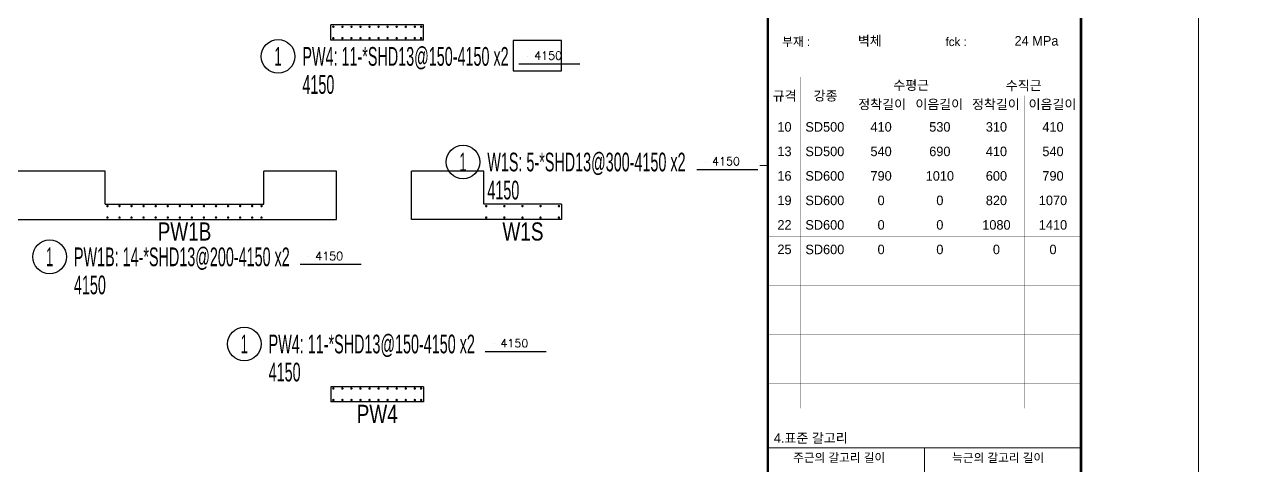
# Model space of a CAD drawing. Header units: millimetres. Extents: x 317501 to 2277231, y -321722 to 1186893.
# Drawn here: x 453560 to 473995, y -232489 to -225194 of the extents above; entities that cross this region are included whole.
import ezdxf
from ezdxf.enums import TextEntityAlignment as Align

# ---------------------------------------------------------------- set-up
doc = ezdxf.new("R2010")
doc.units = ezdxf.units.MM
doc.header["$LTSCALE"] = 57
for name, color, linetype in [('DIM', 7, 'Continuous'), ('RP_TAG', 7, 'Continuous'), ('XREBAR', 1, 'Continuous'), ('XTAG', 7, 'Continuous')]:
    doc.layers.add(name, color=color, linetype=linetype)
doc.layers.add('벽부호', color=3, linetype='Continuous', lineweight=0)
doc.styles.add('RPWK1', font='arial.ttf', dxfattribs={"bigfont": 'whgtxt.shx'})
doc.styles.add('RPWK2', font='romans.shx', dxfattribs={"bigfont": 'whgtxt.shx'})
doc.styles.add('XRebarSheet', font='Hmkmrhd_0.ttf')
doc.styles.add('돋음', font='Dotum.ttf')

# ---------------------------------------------------------------- blocks, each defined once
blk = doc.blocks.new('dhs_sheet2e')
at = {"color": 7}
blk.add_line((73013.1, 29664.7), (72813.3, 29664.7), dxfattribs=at)
at = {"color": 7, "ltscale": 2}
for p, q in [((73013.1, 22471.6), (81003.6, 22471.6)), ((77008.3, 22471.6), (77008.3, 17477.6))]:
    blk.add_line(p, q, dxfattribs=at)
at = {"color": 7}
blk.add_lwpolyline([(84000, 0), (84000, 59329.4), (0, 59329.4), (0, 0)], close=True, dxfattribs=at)
at = {"color": 30, "const_width": 64.9}
blk.add_lwpolyline([(81003.6, 57331.7), (2996.4, 57331.7), (2996.4, 1997.6), (81003.6, 1997.6)], close=True, dxfattribs=at)
blk.add_lwpolyline([(73013.1, 1997.6), (73013.1, 57331.7)], dxfattribs=at)
at = {"color": 7, "const_width": 1.25}
for points in [[(73013.1, 33114.4), (81003.6, 33114.4)], [(75010.7, 32518), (75010.7, 33114.4)], [(77008.3, 33114.4), (77008.3, 32518)], [(79005.9, 32518), (79005.9, 33114.4)], [(73013.1, 32518), (81003.6, 32518)], [(73013.1, 31920), (81003.6, 31920)], [(73839.2, 31920), (73839.2, 23480)], [(75231.7, 31920), (75231.7, 23480)], [(78117.6, 31920), (78117.6, 23480)], [(75231.7, 31445.6), (81003.6, 31445.6)], [(76674.7, 31445.6), (76674.7, 23480)], [(79560.6, 31445.6), (79560.6, 23480)], [(73013.1, 30971.1), (81003.6, 30971.1)], [(73013.1, 30346.9), (81003.6, 30346.9)], [(73013.1, 29722.6), (81003.6, 29722.6)], [(73013.1, 29098.3), (81003.6, 29098.3)], [(73013.1, 28474.1), (81003.6, 28474.1)], [(73013.1, 27849.8), (81003.6, 27849.8)], [(73013.1, 27225.6), (81003.6, 27225.6)], [(73013.1, 26601.3), (81003.6, 26601.3)], [(73013.1, 25977.1), (81003.6, 25977.1)], [(73013.1, 25352.8), (81003.6, 25352.8)], [(73013.1, 24728.5), (81003.6, 24728.5)], [(73013.1, 24104.3), (81003.6, 24104.3)], [(73013.1, 23480), (81003.6, 23480)]]:
    blk.add_lwpolyline(points, dxfattribs=at)
at = {"ltscale": 2, "const_width": 1.25}
for points in [[(73013.1, 33114.4), (73013.1, 32518)], [(81003.6, 32518), (81003.6, 33114.4)], [(73013.1, 31595.4), (73013.1, 23480)], [(81003.6, 23480), (81003.6, 31595.4)]]:
    blk.add_lwpolyline(points, dxfattribs=at)
at = {"color": 7, "ltscale": 2, "const_width": 1.25}
blk.add_lwpolyline([(77008.3, 32518), (77008.3, 33114.4)], dxfattribs=at)
at = {"color": 3, "style": 'XRebarSheet'}
for s, height, p in [('부재 :', 220, (73378.9, 32707.9)), ('fck :', 220, (77546.2, 32707.9)), ('규격', 242.71, (73138.4, 31320.7)), ('강종', 242.71, (74182, 31320.7)), ('주근의 갈고리 길이', 217.47, (73661.6, 22115.7)), ('늑근의 갈고리 길이', 217.47, (77716.4, 22111.4))]:
    blk.add_text(s, height=height, dxfattribs=at).set_placement(p)
at = {"color": 7, "style": 'XRebarSheet'}
blk.add_text('4.표준 갈고리', height=242.71, dxfattribs=at).set_placement((73168.2, 22602.8))
blk = doc.blocks.new('ASGARAE')
at = {"color": 255, "xscale": 0.75, "yscale": 0.75, "zscale": 0.75}
blk.add_blockref('dhs_sheet2e', (0, -44497), dxfattribs=at)
at = {"color": 3, "style": 'XRebarSheet'}
for s, p in [('벽체', (56483, -19956)), ('24 MPa', (59480, -19956))]:
    blk.add_text(s, height=182, dxfattribs=at).set_placement(p)
for s, p in [('수평근', (57503, -20713)), ('수직근', (59655, -20719)), ('정착길이', (56947, -21079)), ('이음길이', (58039, -21079)), ('정착길이', (59122, -21079)), ('이음길이', (60205, -21079)), ('10', (55079, -21509)), ('SD500', (55851, -21510)), ('410', (56927, -21510)), ('530', (58051, -21510)), ('310', (59133, -21510)), ('410', (60215, -21510)), ('13', (55079, -21977)), ('SD500', (55851, -21978)), ('540', (56927, -21978)), ('690', (58051, -21978)), ('410', (59133, -21978)), ('540', (60215, -21978)), ('16', (55079, -22445)), ('SD600', (55851, -22446)), ('790', (56927, -22446)), ('1010', (58051, -22446)), ('600', (59133, -22446)), ('790', (60215, -22446)), ('19', (55079, -22913)), ('SD600', (55851, -22914)), ('0', (56927, -22914)), ('0', (58051, -22914)), ('820', (59133, -22914)), ('1070', (60215, -22914)), ('22', (55079, -23381)), ('SD600', (55851, -23382)), ('0', (56927, -23382)), ('0', (58051, -23382)), ('1080', (59133, -23382)), ('1410', (60215, -23382)), ('25', (55079, -23849)), ('SD600', (55851, -23851)), ('0', (56927, -23851)), ('0', (58051, -23851)), ('0', (59133, -23851)), ('0', (60215, -23851))]:
    blk.add_text(s, height=182, dxfattribs=at).set_placement(p, align=Align.MIDDLE_CENTER)
blk = doc.blocks.new('XDFHSDHSTHS')
at = {"layer": 'DIM', "color": 5}
for p, q in [((8930, -1745), (7395, -1745)), ((7395, -1995), (7395, -1745)), ((8930, -1995), (8930, -1745)), ((8930, -1995), (7395, -1995)), ((10415, -2005), (10415, -2505)), ((11215, -2005), (10415, -2005)), ((11215, -2505), (11215, -2005)), ((10415, -2505), (11215, -2505)), ((3650, -4165), (1790, -4165)), ((3650, -4715), (3650, -4165)), ((6285, -4715), (6285, -4165)), ((7485, -4165), (6285, -4165)), ((7485, -4965), (7485, -4165)), ((8730, -4965), (8730, -4165)), ((9930, -4165), (8730, -4165)), ((9930, -4715), (9930, -4165)), ((3650, -4715), (6285, -4715)), ((11215, -4715), (9930, -4715)), ((11215, -4715), (11215, -4965)), ((1790, -4965), (7485, -4965)), ((11215, -4965), (8730, -4965)), ((8930, -7735), (7395, -7735)), ((7395, -7735), (7395, -7985)), ((8930, -7735), (8930, -7985)), ((8930, -7985), (7395, -7985))]:
    blk.add_line(p, q, dxfattribs=at)
blk = doc.blocks.new('*U1492', base_point=(457483.5359, -225718.7712))
at = {"layer": 'RP_TAG', "color": 0, "linetype": 'Continuous', "ltscale": 100}
blk.add_circle((457761.5359, -225718.7712), 279, dxfattribs=at)
at = {"layer": 'RP_TAG', "color": 0, "linetype": 'Continuous', "ltscale": 100, "style": 'RPWK1', "width": 0.5}
blk.add_text('1', height=310, dxfattribs=at).set_placement((457761.5359, -225718.7712), align=Align.MIDDLE_CENTER)
at = {"layer": 'RP_TAG', "color": 0, "linetype": 'Continuous', "ltscale": 100, "style": 'RPWK1', "width": 0.55}
for s, p in [('PW4: 11-*SHD13@150-4150 x2', (458164.5359, -225718.7712)), ('4150', (458164.5359, -226183.7712))]:
    blk.add_text(s, height=310, dxfattribs=at).set_placement(p, align=Align.MIDDLE_LEFT)
blk = doc.blocks.new('*U1493', base_point=(453696.0873, -229037.3954))
at = {"layer": 'RP_TAG', "color": 0, "linetype": 'Continuous', "ltscale": 100}
blk.add_circle((453974.0873, -229037.3954), 279, dxfattribs=at)
at = {"layer": 'RP_TAG', "color": 0, "linetype": 'Continuous', "ltscale": 100, "style": 'RPWK1', "width": 0.5}
blk.add_text('1', height=310, dxfattribs=at).set_placement((453974.0873, -229037.3954), align=Align.MIDDLE_CENTER)
at = {"layer": 'RP_TAG', "color": 0, "linetype": 'Continuous', "ltscale": 100, "style": 'RPWK1', "width": 0.55}
for s, p in [('PW1B: 14-*SHD13@200-4150 x2', (454377.0873, -229037.3954)), ('4150', (454377.0873, -229502.3954))]:
    blk.add_text(s, height=310, dxfattribs=at).set_placement(p, align=Align.MIDDLE_LEFT)
blk = doc.blocks.new('*U1494', base_point=(460549.1388, -227467.5155))
at = {"layer": 'RP_TAG', "color": 0, "linetype": 'Continuous', "ltscale": 100}
blk.add_circle((460827.1388, -227467.5155), 279, dxfattribs=at)
at = {"layer": 'RP_TAG', "color": 0, "linetype": 'Continuous', "ltscale": 100, "style": 'RPWK1', "width": 0.5}
blk.add_text('1', height=310, dxfattribs=at).set_placement((460827.1388, -227467.5155), align=Align.MIDDLE_CENTER)
at = {"layer": 'RP_TAG', "color": 0, "linetype": 'Continuous', "ltscale": 100, "style": 'RPWK1', "width": 0.55}
for s, p in [('W1S: 5-*SHD13@300-4150 x2', (461230.1388, -227467.5155)), ('4150', (461230.1388, -227932.5155))]:
    blk.add_text(s, height=310, dxfattribs=at).set_placement(p, align=Align.MIDDLE_LEFT)
blk = doc.blocks.new('*U1495', base_point=(456924.1108, -230480.4766))
at = {"layer": 'RP_TAG', "color": 0, "linetype": 'Continuous', "ltscale": 100}
blk.add_circle((457202.1108, -230480.4766), 279, dxfattribs=at)
at = {"layer": 'RP_TAG', "color": 0, "linetype": 'Continuous', "ltscale": 100, "style": 'RPWK1', "width": 0.5}
blk.add_text('1', height=310, dxfattribs=at).set_placement((457202.1108, -230480.4766), align=Align.MIDDLE_CENTER)
at = {"layer": 'RP_TAG', "color": 0, "linetype": 'Continuous', "ltscale": 100, "style": 'RPWK1', "width": 0.55}
for s, p in [('PW4: 11-*SHD13@150-4150 x2', (457605.1108, -230480.4766)), ('4150', (457605.1108, -230945.4766))]:
    blk.add_text(s, height=310, dxfattribs=at).set_placement(p, align=Align.MIDDLE_LEFT)

msp = doc.modelspace()

# ---------------------------------------------------------------- linework, layer by layer
at = {"layer": 'RP_TAG', "color": 250, "linetype": 'Continuous', "ltscale": 100}
for p, q in [((461900.2, -225718.8), (461900.2, -225718.8)), ((464848.8, -227467.5), (464848.8, -227467.5)), ((458271.6, -229037.4), (458271.7, -229037.4)), ((461340.8, -230480.5), (461340.8, -230480.5))]:
    msp.add_line(p, q, dxfattribs=at)
at = {"layer": 'RP_TAG', "color": 1, "linetype": 'Continuous', "ltscale": 100}
for points in [[(461754.5, -225841.4), (462764.8, -225841.4)], [(464703.1, -227590.1), (465713.4, -227590.1)], [(458125.9, -229160), (459136.2, -229160)], [(461195.1, -230603.1), (462205.4, -230603.1)]]:
    msp.add_lwpolyline(points, dxfattribs=at)
at = {"layer": 'XREBAR', "color": 11, "linetype": 'Continuous', "ltscale": 2.33129e-317, "const_width": 20}
for points in [[(458667.4, -225227.5, -1), (458687.4, -225227.5, -1), (458667.4, -225227.5)], [(458817.4, -225227.5, -1), (458837.4, -225227.5, -1), (458817.4, -225227.5)], [(458967.4, -225227.5, -1), (458987.4, -225227.5, -1), (458967.4, -225227.5)], [(459117.4, -225227.5, -1), (459137.4, -225227.5, -1), (459117.4, -225227.5)], [(459267.4, -225227.5, -1), (459287.4, -225227.5, -1), (459267.4, -225227.5)], [(459417.4, -225227.5, -1), (459437.4, -225227.5, -1), (459417.4, -225227.5)], [(459567.4, -225227.5, -1), (459587.4, -225227.5, -1), (459567.4, -225227.5)], [(459717.4, -225227.5, -1), (459737.4, -225227.5, -1), (459717.4, -225227.5)], [(459867.4, -225227.5, -1), (459887.4, -225227.5, -1), (459867.4, -225227.5)], [(460017.4, -225227.5, -1), (460037.4, -225227.5, -1), (460017.4, -225227.5)], [(460122.4, -225227.5, -1), (460142.4, -225227.5, -1), (460122.4, -225227.5)], [(458667.4, -225417.5, -1), (458687.4, -225417.5, -1), (458667.4, -225417.5)], [(458817.4, -225417.5, -1), (458837.4, -225417.5, -1), (458817.4, -225417.5)], [(458967.4, -225417.5, -1), (458987.4, -225417.5, -1), (458967.4, -225417.5)], [(459117.4, -225417.5, -1), (459137.4, -225417.5, -1), (459117.4, -225417.5)], [(459267.4, -225417.5, -1), (459287.4, -225417.5, -1), (459267.4, -225417.5)], [(459417.4, -225417.5, -1), (459437.4, -225417.5, -1), (459417.4, -225417.5)], [(459567.4, -225417.5, -1), (459587.4, -225417.5, -1), (459567.4, -225417.5)], [(459717.4, -225417.5, -1), (459737.4, -225417.5, -1), (459717.4, -225417.5)], [(459867.4, -225417.5, -1), (459887.4, -225417.5, -1), (459867.4, -225417.5)], [(460017.4, -225417.5, -1), (460037.4, -225417.5, -1), (460017.4, -225417.5)], [(460122.4, -225417.5, -1), (460142.4, -225417.5, -1), (460122.4, -225417.5)], [(454922.4, -228197.5, -1), (454942.4, -228197.5, -1), (454922.4, -228197.5)], [(455122.4, -228197.5, -1), (455142.4, -228197.5, -1), (455122.4, -228197.5)], [(455322.4, -228197.5, -1), (455342.4, -228197.5, -1), (455322.4, -228197.5)], [(455522.4, -228197.5, -1), (455542.4, -228197.5, -1), (455522.4, -228197.5)], [(455722.4, -228197.5, -1), (455742.4, -228197.5, -1), (455722.4, -228197.5)], [(455922.4, -228197.5, -1), (455942.4, -228197.5, -1), (455922.4, -228197.5)], [(456122.4, -228197.5, -1), (456142.4, -228197.5, -1), (456122.4, -228197.5)], [(456322.4, -228197.5, -1), (456342.4, -228197.5, -1), (456322.4, -228197.5)], [(456522.4, -228197.5, -1), (456542.4, -228197.5, -1), (456522.4, -228197.5)], [(456722.4, -228197.5, -1), (456742.4, -228197.5, -1), (456722.4, -228197.5)], [(456922.4, -228197.5, -1), (456942.4, -228197.5, -1), (456922.4, -228197.5)], [(457122.4, -228197.5, -1), (457142.4, -228197.5, -1), (457122.4, -228197.5)], [(457322.4, -228197.5, -1), (457342.4, -228197.5, -1), (457322.4, -228197.5)], [(457477.4, -228197.5, -1), (457497.4, -228197.5, -1), (457477.4, -228197.5)], [(461202.4, -228197.5, -1), (461222.4, -228197.5, -1), (461202.4, -228197.5)], [(461502.4, -228197.5, -1), (461522.4, -228197.5, -1), (461502.4, -228197.5)], [(461802.4, -228197.5, -1), (461822.4, -228197.5, -1), (461802.4, -228197.5)], [(462102.4, -228197.5, -1), (462122.4, -228197.5, -1), (462102.4, -228197.5)], [(462407.4, -228197.5, -1), (462427.4, -228197.5, -1), (462407.4, -228197.5)], [(454922.4, -228387.5, -1), (454942.4, -228387.5, -1), (454922.4, -228387.5)], [(455122.4, -228387.5, -1), (455142.4, -228387.5, -1), (455122.4, -228387.5)], [(455322.4, -228387.5, -1), (455342.4, -228387.5, -1), (455322.4, -228387.5)], [(455522.4, -228387.5, -1), (455542.4, -228387.5, -1), (455522.4, -228387.5)], [(455722.4, -228387.5, -1), (455742.4, -228387.5, -1), (455722.4, -228387.5)], [(455922.4, -228387.5, -1), (455942.4, -228387.5, -1), (455922.4, -228387.5)], [(456122.4, -228387.5, -1), (456142.4, -228387.5, -1), (456122.4, -228387.5)], [(456322.4, -228387.5, -1), (456342.4, -228387.5, -1), (456322.4, -228387.5)], [(456522.4, -228387.5, -1), (456542.4, -228387.5, -1), (456522.4, -228387.5)], [(456722.4, -228387.5, -1), (456742.4, -228387.5, -1), (456722.4, -228387.5)], [(456922.4, -228387.5, -1), (456942.4, -228387.5, -1), (456922.4, -228387.5)], [(457122.4, -228387.5, -1), (457142.4, -228387.5, -1), (457122.4, -228387.5)], [(457322.4, -228387.5, -1), (457342.4, -228387.5, -1), (457322.4, -228387.5)], [(457477.4, -228387.5, -1), (457497.4, -228387.5, -1), (457477.4, -228387.5)], [(461202.4, -228387.5, -1), (461222.4, -228387.5, -1), (461202.4, -228387.5)], [(461502.4, -228387.5, -1), (461522.4, -228387.5, -1), (461502.4, -228387.5)], [(461802.4, -228387.5, -1), (461822.4, -228387.5, -1), (461802.4, -228387.5)], [(462102.4, -228387.5, -1), (462122.4, -228387.5, -1), (462102.4, -228387.5)], [(462407.4, -228387.5, -1), (462427.4, -228387.5, -1), (462407.4, -228387.5)], [(458667.4, -231217.5, -1), (458687.4, -231217.5, -1), (458667.4, -231217.5)], [(458817.4, -231217.5, -1), (458837.4, -231217.5, -1), (458817.4, -231217.5)], [(458967.4, -231217.5, -1), (458987.4, -231217.5, -1), (458967.4, -231217.5)], [(459117.4, -231217.5, -1), (459137.4, -231217.5, -1), (459117.4, -231217.5)], [(459267.4, -231217.5, -1), (459287.4, -231217.5, -1), (459267.4, -231217.5)], [(459417.4, -231217.5, -1), (459437.4, -231217.5, -1), (459417.4, -231217.5)], [(459567.4, -231217.5, -1), (459587.4, -231217.5, -1), (459567.4, -231217.5)], [(459717.4, -231217.5, -1), (459737.4, -231217.5, -1), (459717.4, -231217.5)], [(459867.4, -231217.5, -1), (459887.4, -231217.5, -1), (459867.4, -231217.5)], [(460017.4, -231217.5, -1), (460037.4, -231217.5, -1), (460017.4, -231217.5)], [(460122.4, -231217.5, -1), (460142.4, -231217.5, -1), (460122.4, -231217.5)], [(458667.4, -231407.5, -1), (458687.4, -231407.5, -1), (458667.4, -231407.5)], [(458817.4, -231407.5, -1), (458837.4, -231407.5, -1), (458817.4, -231407.5)], [(458967.4, -231407.5, -1), (458987.4, -231407.5, -1), (458967.4, -231407.5)], [(459117.4, -231407.5, -1), (459137.4, -231407.5, -1), (459117.4, -231407.5)], [(459267.4, -231407.5, -1), (459287.4, -231407.5, -1), (459267.4, -231407.5)], [(459417.4, -231407.5, -1), (459437.4, -231407.5, -1), (459417.4, -231407.5)], [(459567.4, -231407.5, -1), (459587.4, -231407.5, -1), (459567.4, -231407.5)], [(459717.4, -231407.5, -1), (459737.4, -231407.5, -1), (459717.4, -231407.5)], [(459867.4, -231407.5, -1), (459887.4, -231407.5, -1), (459867.4, -231407.5)], [(460017.4, -231407.5, -1), (460037.4, -231407.5, -1), (460017.4, -231407.5)], [(460122.4, -231407.5, -1), (460142.4, -231407.5, -1), (460122.4, -231407.5)]]:
    msp.add_lwpolyline(points, format="xyb", dxfattribs=at)

# ---------------------------------------------------------------- block references
at = {"layer": 'RP_TAG', "color": 11, "linetype": 'Continuous', "ltscale": 1.86612e-317}
for name, p in [('*U1492', (457483.5, -225718.8)), ('*U1494', (460549.1, -227467.5)), ('*U1493', (453696.1, -229037.4)), ('*U1495', (456924.1, -230480.5))]:
    msp.add_blockref(name, p, dxfattribs=at)
at = {"layer": 'XTAG', "color": 4}
msp.add_blockref('XDFHSDHSTHS', (451242.4, -223452.5), dxfattribs=at)
at = {"layer": '벽부호', "color": 4, "xscale": 0.8666666632494344, "yscale": 0.8666666632494344, "zscale": 0.8666666632494344}
for p in [(418420.9, -208244.1), (473020.9, -208244.1)]:
    msp.add_blockref('ASGARAE', p, dxfattribs=at)

# ---------------------------------------------------------------- texts
at = {"layer": 'RP_TAG', "color": 2, "linetype": 'Continuous', "ltscale": 100, "style": 'RPWK2'}
for p in [(462237.5, -225814.2), (465186.1, -227563), (458608.9, -229132.8), (461678.1, -230575.9)]:
    msp.add_text('4150', height=135.02, dxfattribs=at).set_placement(p, align=Align.BOTTOM_CENTER)
at = {"layer": '벽부호', "style": '돋음', "width": 0.8}
for s, p in [('PW1B', (456209.9, -228617.5)), ('W1S', (461821, -228617.5)), ('PW4', (459404.9, -231637.5))]:
    msp.add_text(s, height=300, dxfattribs=at).set_placement(p, align=Align.MIDDLE_CENTER)

doc.saveas('drawing.dxf')
